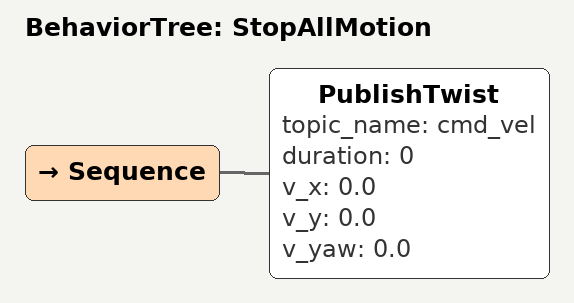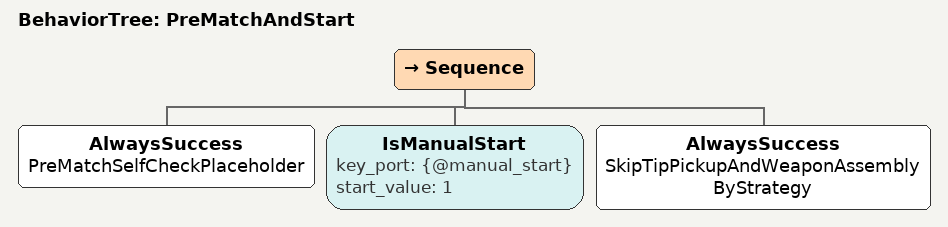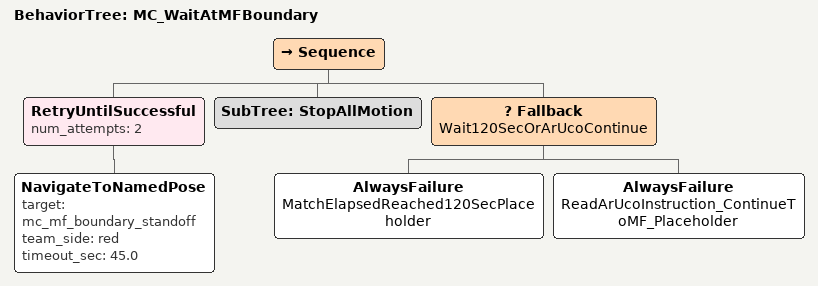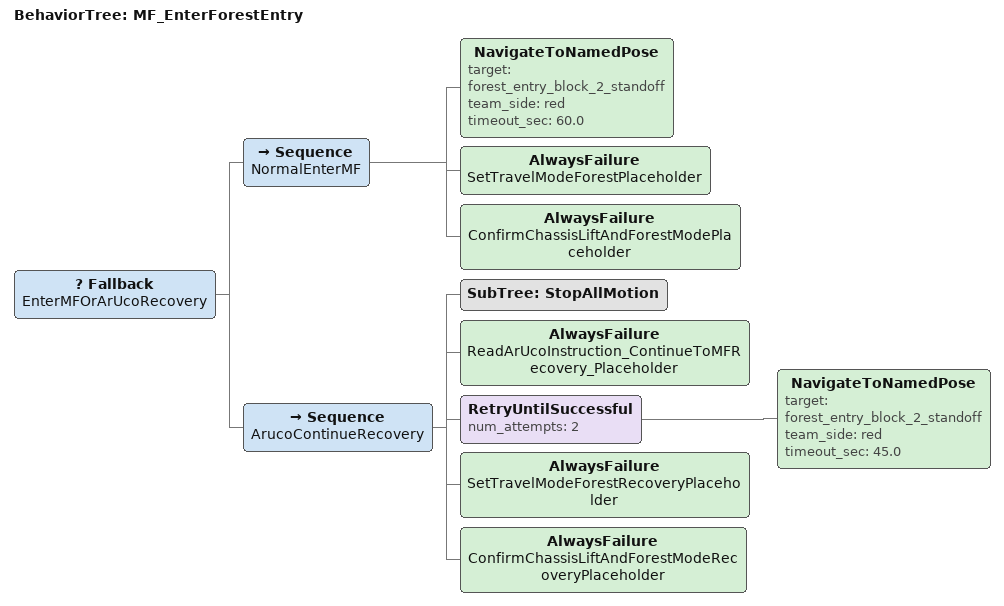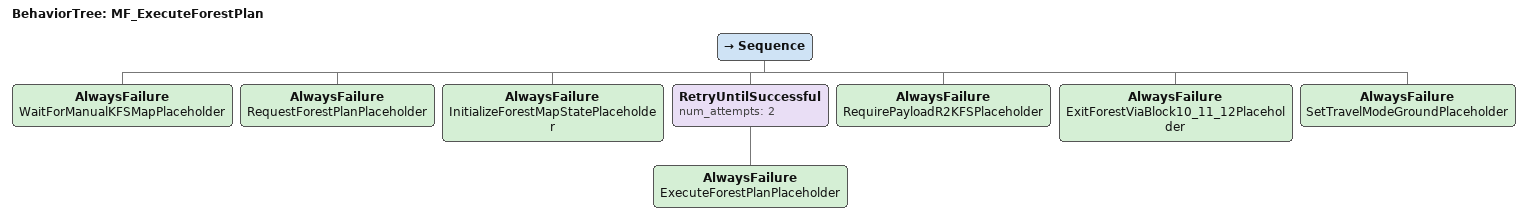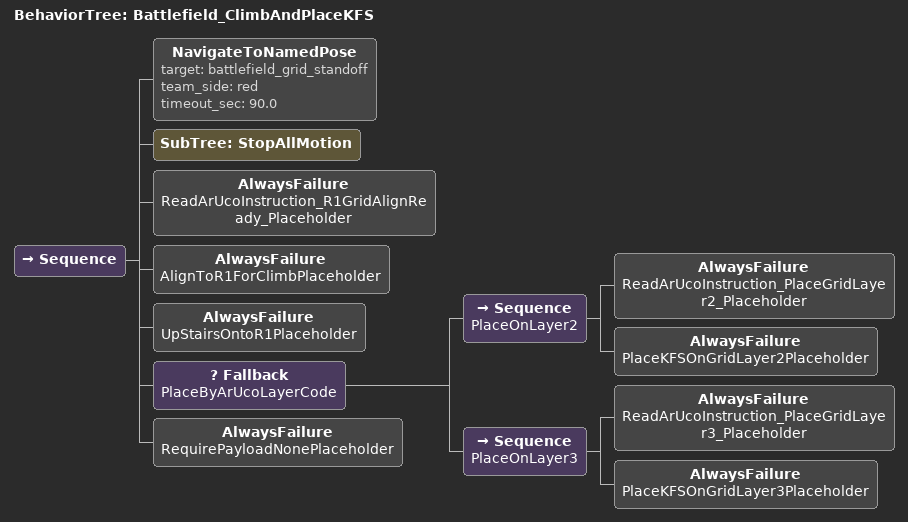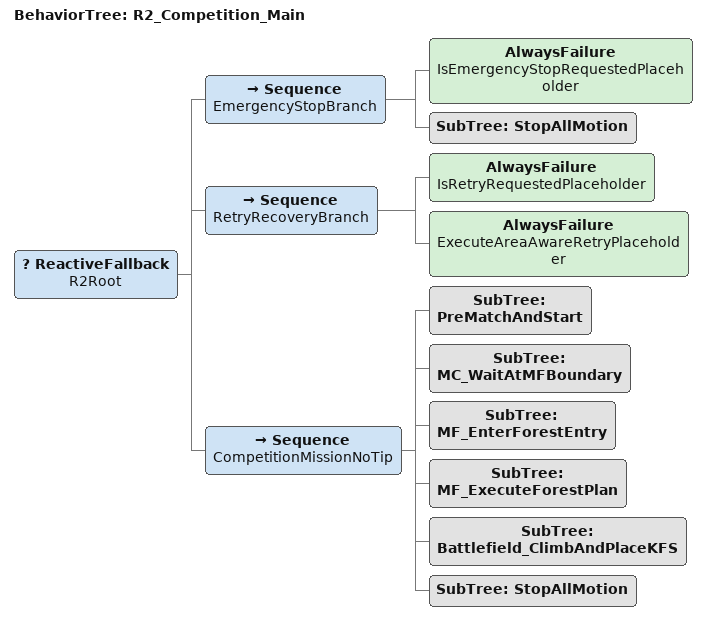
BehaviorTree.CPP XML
<?xml version="1.0" encoding="UTF-8"?>
<root BTCPP_format="4">

  <BehaviorTree ID="StopAllMotion">
    <Sequence>
      <PublishTwist topic_name="cmd_vel"
                    duration="0"
                    v_x="0.0"
                    v_y="0.0"
                    v_yaw="0.0"/>
    </Sequence>
  </BehaviorTree>

  <BehaviorTree ID="PreMatchAndStart">
    <Sequence>
      <!-- TODO service/action: /r2/health/check_start_ready -->
      <AlwaysSuccess name="PreMatchSelfCheckPlaceholder"/>
      <IsManualStart key_port="{@manual_start}"
                     start_value="1"/>
      <!-- Current strategy: do not execute tip pickup or weapon assembly. -->
      <AlwaysSuccess name="SkipTipPickupAndWeaponAssemblyByStrategy"/>
    </Sequence>
  </BehaviorTree>

  <BehaviorTree ID="MC_WaitAtMFBoundary">
    <Sequence>
      <RetryUntilSuccessful num_attempts="2">
        <NavigateToNamedPose target="mc_mf_boundary_standoff"
                             team_side="red"
                             timeout_sec="45.0"/>
      </RetryUntilSuccessful>
      <SubTree ID="StopAllMotion"/>

      <!-- TODO condition/action:
           - match elapsed time reaches 120 seconds, or
           - R1 ArUco instruction permits continuing to MF.
      -->
      <Fallback name="Wait120SecOrArUcoContinue">
        <AlwaysFailure name="MatchElapsedReached120SecPlaceholder"/>
        <AlwaysFailure name="ReadArUcoInstruction_ContinueToMF_Placeholder"/>
      </Fallback>
    </Sequence>
  </BehaviorTree>

  <BehaviorTree ID="MF_EnterForestEntry">
    <Fallback name="EnterMFOrArUcoRecovery">
      <Sequence name="NormalEnterMF">
        <NavigateToNamedPose target="forest_entry_block_2_standoff"
                             team_side="red"
                             timeout_sec="60.0"/>
        <!-- TODO action: /r2/chassis/set_travel_mode mode=FOREST -->
        <AlwaysFailure name="SetTravelModeForestPlaceholder"/>
        <!-- TODO service/topic check: screw turns/current + wheel IR + LiDAR -->
        <AlwaysFailure name="ConfirmChassisLiftAndForestModePlaceholder"/>
      </Sequence>

      <Sequence name="ArucoContinueRecovery">
        <SubTree ID="StopAllMotion"/>
        <AlwaysFailure name="ReadArUcoInstruction_ContinueToMFRecovery_Placeholder"/>
        <RetryUntilSuccessful num_attempts="2">
          <NavigateToNamedPose target="forest_entry_block_2_standoff"
                               team_side="red"
                               timeout_sec="45.0"/>
        </RetryUntilSuccessful>
        <AlwaysFailure name="SetTravelModeForestRecoveryPlaceholder"/>
        <AlwaysFailure name="ConfirmChassisLiftAndForestModeRecoveryPlaceholder"/>
      </Sequence>
    </Fallback>
  </BehaviorTree>

  <BehaviorTree ID="MF_ExecuteForestPlan">
    <Sequence>
      <!-- TODO topic bridge: web_spoiler/msg/WebSpoiler on /kfs_locator/state -> /r2/perception/kfs_map -->
      <AlwaysFailure name="WaitForManualKFSMapPlaceholder"/>

      <!-- TODO service/action wrapper around meilin_router/router_planner, currently topic1 -> topic2. -->
      <AlwaysFailure name="RequestForestPlanPlaceholder"/>

      <!-- TODO state manager: initial_kfs_map/current_kfs_map/removed_r2_blocks. -->
      <AlwaysFailure name="InitializeForestMapStatePlaceholder"/>

      <RetryUntilSuccessful num_attempts="2">
        <AlwaysFailure name="ExecuteForestPlanPlaceholder"/>
      </RetryUntilSuccessful>

      <AlwaysFailure name="RequirePayloadR2KFSPlaceholder"/>
      <AlwaysFailure name="ExitForestViaBlock10_11_12Placeholder"/>
      <AlwaysFailure name="SetTravelModeGroundPlaceholder"/>
    </Sequence>
  </BehaviorTree>

  <BehaviorTree ID="Battlefield_ClimbAndPlaceKFS">
    <Sequence>
      <NavigateToNamedPose target="battlefield_grid_standoff"
                           team_side="red"
                           timeout_sec="90.0"/>
      <SubTree ID="StopAllMotion"/>

      <!-- TODO action: /r2/perception/read_aruco instruction=R1_GRID_ALIGN_READY -->
      <AlwaysFailure name="ReadArUcoInstruction_R1GridAlignReady_Placeholder"/>
      <!-- TODO action: /r2/motion/align_to_r1 -->
      <AlwaysFailure name="AlignToR1ForClimbPlaceholder"/>
      <!-- TODO action: /r2/navigation/up_stairs -->
      <AlwaysFailure name="UpStairsOntoR1Placeholder"/>

      <Fallback name="PlaceByArUcoLayerCode">
        <Sequence name="PlaceOnLayer2">
          <AlwaysFailure name="ReadArUcoInstruction_PlaceGridLayer2_Placeholder"/>
          <AlwaysFailure name="PlaceKFSOnGridLayer2Placeholder"/>
        </Sequence>
        <Sequence name="PlaceOnLayer3">
          <AlwaysFailure name="ReadArUcoInstruction_PlaceGridLayer3_Placeholder"/>
          <AlwaysFailure name="PlaceKFSOnGridLayer3Placeholder"/>
        </Sequence>
      </Fallback>

      <AlwaysFailure name="RequirePayloadNonePlaceholder"/>
    </Sequence>
  </BehaviorTree>

  <BehaviorTree ID="R2_Competition_Main">
    <ReactiveFallback name="R2Root">
      <Sequence name="EmergencyStopBranch">
        <!-- TODO topic: /r2/safety/emergency_stop_state -->
        <AlwaysFailure name="IsEmergencyStopRequestedPlaceholder"/>
        <SubTree ID="StopAllMotion"/>
      </Sequence>

      <Sequence name="RetryRecoveryBranch">
        <!-- TODO action: /r2/retry/execute_area_aware_retry -->
        <AlwaysFailure name="IsRetryRequestedPlaceholder"/>
        <AlwaysFailure name="ExecuteAreaAwareRetryPlaceholder"/>
      </Sequence>

      <Sequence name="CompetitionMissionNoTip">
        <SubTree ID="PreMatchAndStart"/>
        <SubTree ID="MC_WaitAtMFBoundary"/>
        <SubTree ID="MF_EnterForestEntry"/>
        <SubTree ID="MF_ExecuteForestPlan"/>
        <SubTree ID="Battlefield_ClimbAndPlaceKFS"/>
        <SubTree ID="StopAllMotion"/>
      </Sequence>
    </ReactiveFallback>
  </BehaviorTree>
</root>
